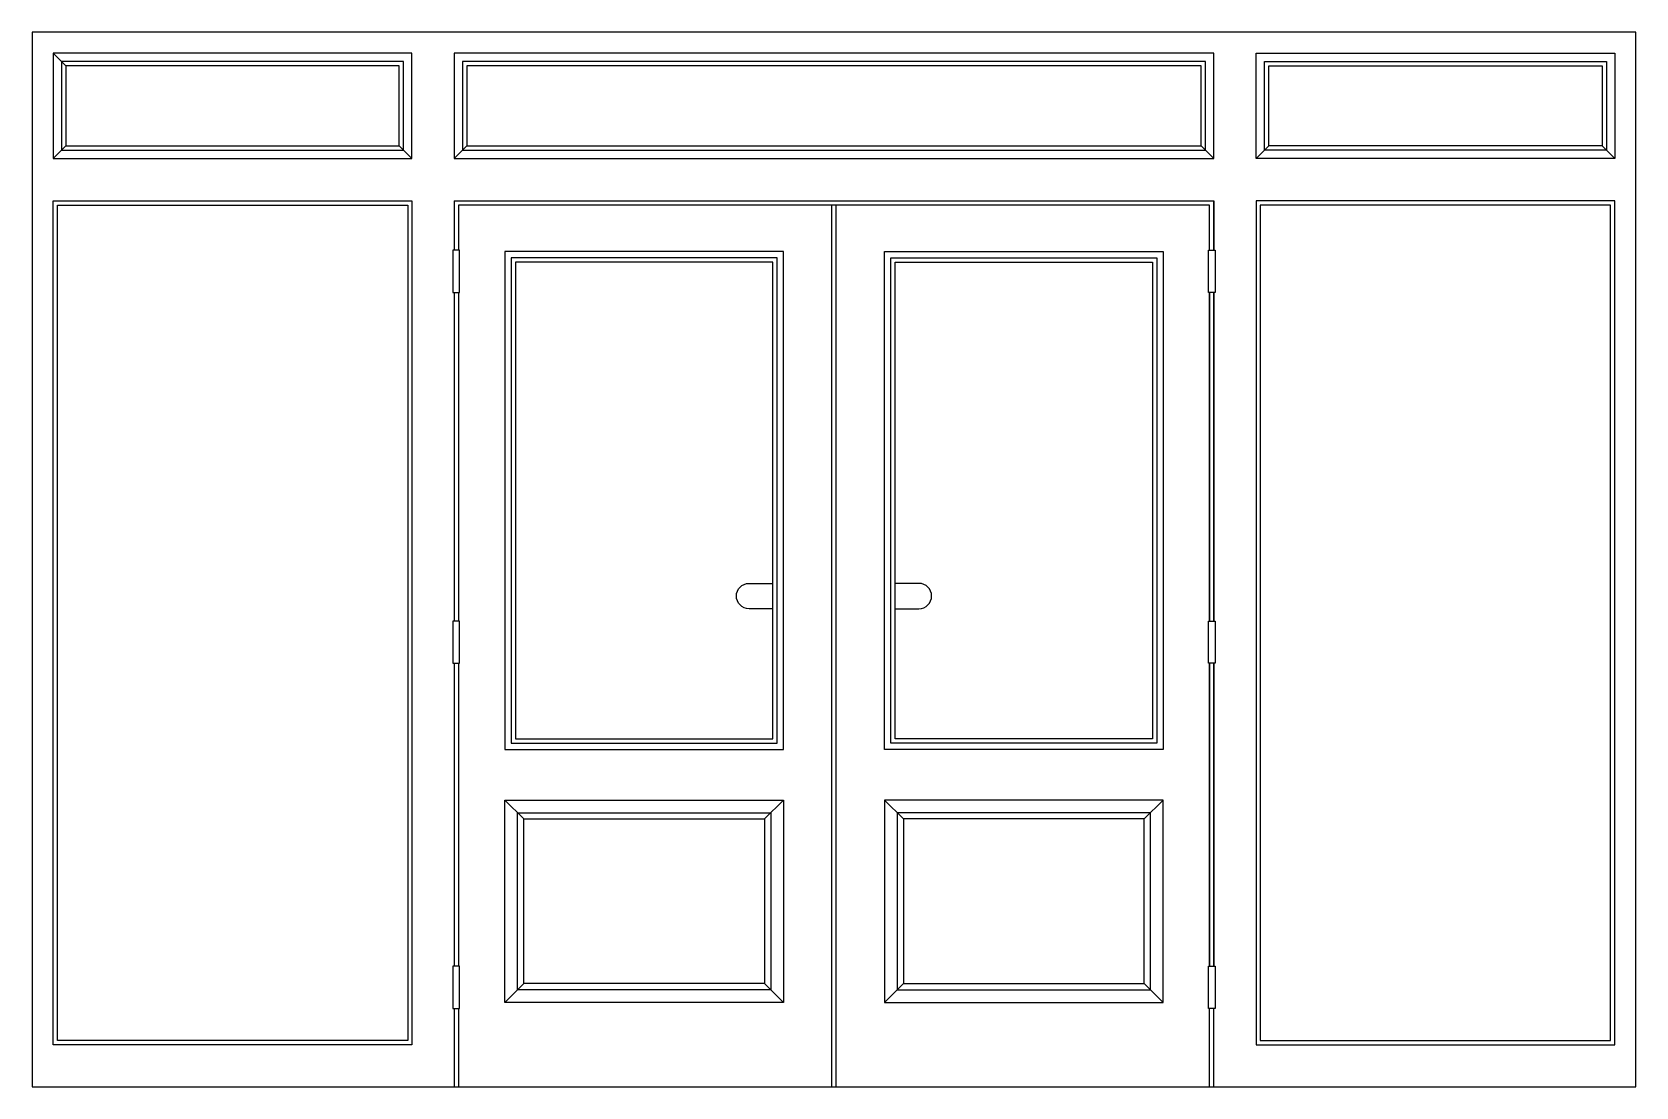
# Model space of a CAD drawing. Header units: metres. Extents: x 0 to 3800, y -1 to 2499.
import ezdxf

# ---------------------------------------------------------------- set-up
doc = ezdxf.new("R2010")
doc.units = ezdxf.units.M
for name, color, linetype in [('2', 2, 'Continuous'), ('3', 3, 'Continuous'), ('7', 7, 'Continuous'), ('BH', 3, 'Continuous')]:
    doc.layers.add(name, color=color, linetype=linetype)

msp = doc.modelspace()

# ---------------------------------------------------------------- hatches: boundary and pattern name
at = {"layer": 'BH'}
h = msp.add_hatch(dxfattribs=at)
h.set_pattern_fill('AR-RROOF', scale=750)
h.paths.add_polyline_path([(890, 2089.22), (60, 2089.22), (60, 109.22), (890, 109.22)])
h.paths.add_polyline_path([(1698.75, 1192.62), (1755, 1192.62), (1755, 1954.22), (1145, 1954.22), (1145, 824.22), (1755, 824.22), (1755, 1132.62), (1698.75, 1132.62, -1)])
h.paths.add_polyline_path([(2655, 1954.22), (2045, 1954.22), (2045, 1192.62), (2101.25, 1192.62, -1), (2101.25, 1132.62), (2045, 1132.62), (2045, 824.22), (2655, 824.22)])
h.paths.add_polyline_path([(2910, 109.22), (3740, 109.22), (3740, 2089.22), (2910, 2089.22)])

# ---------------------------------------------------------------- linework, layer by layer
for p, q in [((1000, 2099.22), (2800, 2099.22)), ((1000, 2099.22), (1000, 1982.34)), ((2800, 2099.22), (2800, 1982.34)), ((2800, 1982.34), (2800, 2099.22)), ((1895, -0.78), (1895, 2089.22)), ((1000, 1882.34), (1000, 1103.45)), ((2800, 1882.34), (2800, 1103.45)), ((2800, 1103.45), (2800, 1882.34)), ((1000, 1003.45), (1000, 285.17)), ((2800, 1003.45), (2800, 285.17)), ((2800, 285.17), (2800, 1003.45)), ((1000, 185.17), (1000, -0.78)), ((2800, -0.78), (2800, 185.17))]:
    msp.add_line(p, q)
for points in [[(50, 2199.22), (900, 2199.22), (900, 2449.22), (50, 2449.22)], [(1000, 2199.22), (2800, 2199.22), (2800, 2449.22), (1000, 2449.22)], [(3750, 2199.22), (2900, 2199.22), (2900, 2449.22), (3750, 2449.22)], [(80, 2229.22), (870, 2229.22), (870, 2419.22), (80, 2419.22)], [(1030, 2229.22), (2770, 2229.22), (2770, 2419.22), (1030, 2419.22)], [(3720, 2229.22), (2930, 2229.22), (2930, 2419.22), (3720, 2419.22)], [(50, 2099.22), (900, 2099.22), (900, 99.22), (50, 99.22)], [(3750, 2099.22), (2900, 2099.22), (2900, 99.22), (3750, 99.22)], [(997, 1882.34), (1013, 1882.34), (1013, 1982.34), (997, 1982.34)], [(1780, 799.22), (1780, 1979.22), (1120, 1979.22), (1120, 799.22)], [(2020, 799.22), (2020, 1979.22), (2680, 1979.22), (2680, 799.22)], [(2803, 1882.34), (2787, 1882.34), (2787, 1982.34), (2803, 1982.34)], [(1145, 1954.22), (1145, 824.22), (1755, 824.22), (1755, 1954.22)], [(2655, 1954.22), (2655, 824.22), (2045, 824.22), (2045, 1954.22)], [(997, 1003.45), (1013, 1003.45), (1013, 1103.45), (997, 1103.45)], [(2803, 1003.45), (2787, 1003.45), (2787, 1103.45), (2803, 1103.45)], [(1120, 199.22), (1120, 679.22), (1780, 679.22), (1780, 199.22)], [(2680, 199.22), (2680, 679.22), (2020, 679.22), (2020, 199.22)], [(997, 185.17), (1013, 185.17), (1013, 285.17), (997, 285.17)], [(2803, 185.17), (2787, 185.17), (2787, 285.17), (2803, 285.17)]]:
    msp.add_lwpolyline(points, close=True)
at = {"layer": '2'}
msp.add_line((0, -0.78), (3800, -0.78), dxfattribs=at)
at = {"layer": '3'}
for p, q in [((80, 2419.22), (50, 2449.22)), ((80, 2229.22), (50, 2199.22)), ((870, 2229.22), (900, 2199.22)), ((1030, 2229.22), (1000, 2199.22)), ((2770, 2229.22), (2800, 2199.22)), ((2930, 2229.22), (2900, 2199.22)), ((3720, 2229.22), (3750, 2199.22)), ((1905, -0.78), (1905, 2089.22)), ((1165, 634.22), (1120, 679.22)), ((1735, 634.22), (1780, 679.22)), ((2065, 634.22), (2020, 679.22)), ((2680, 679.22), (2635, 634.22)), ((1165, 244.22), (1120, 199.22)), ((1735, 244.22), (1780, 199.22)), ((2065, 244.22), (2020, 199.22)), ((2635, 244.22), (2680, 199.22))]:
    msp.add_line(p, q, dxfattribs=at)
for points in [[(70, 2219.22), (880, 2219.22), (880, 2429.22), (70, 2429.22)], [(1020, 2219.22), (2780, 2219.22), (2780, 2429.22), (1020, 2429.22)], [(3730, 2219.22), (2920, 2219.22), (2920, 2429.22), (3730, 2429.22)], [(60, 2089.22), (890, 2089.22), (890, 109.22), (60, 109.22)], [(3740, 2089.22), (2910, 2089.22), (2910, 109.22), (3740, 109.22)], [(1135, 1964.22), (1135, 814.22), (1765, 814.22), (1765, 1964.22)], [(2665, 1964.22), (2665, 814.22), (2035, 814.22), (2035, 1964.22)], [(1150, 229.22), (1150, 649.22), (1750, 649.22), (1750, 229.22)], [(2650, 229.22), (2650, 649.22), (2050, 649.22), (2050, 229.22)]]:
    msp.add_lwpolyline(points, close=True, dxfattribs=at)
for points in [[(2790, 1982.34), (2790, 2089.22), (1010, 2089.22), (1010, 1982.34)], [(1010, 1882.34), (1010, 1103.45)], [(2790, 1882.34), (2790, 1103.45)], [(2790, 1103.45), (2790, 1882.34)], [(1010, 1003.45), (1010, 285.17)], [(2790, 1003.45), (2790, 285.17)], [(2790, 285.17), (2790, 1003.45)], [(1010, 185.17), (1010, -0.78)], [(2790, -0.78), (2790, 185.17)]]:
    msp.add_lwpolyline(points, dxfattribs=at)
at = {"layer": '7'}
for p, q in [((0, 2499.22), (0, -0.78)), ((3800, 2499.22), (0, 2499.22)), ((3800, -0.78), (3800, 2499.22))]:
    msp.add_line(p, q, dxfattribs=at)
for points in [[(1755.51, 1132.62), (1698.75, 1132.62, -1), (1698.75, 1192.62), (1755.51, 1192.62)], [(2044.49, 1132.62), (2101.25, 1132.62, 1), (2101.25, 1192.62), (2044.49, 1192.62)]]:
    msp.add_lwpolyline(points, format="xyb", dxfattribs=at)
for points in [[(1165, 244.22), (1165, 634.22), (1735, 634.22), (1735, 244.22)], [(2635, 244.22), (2635, 634.22), (2065, 634.22), (2065, 244.22)]]:
    msp.add_lwpolyline(points, close=True, dxfattribs=at)

doc.saveas('drawing.dxf')
